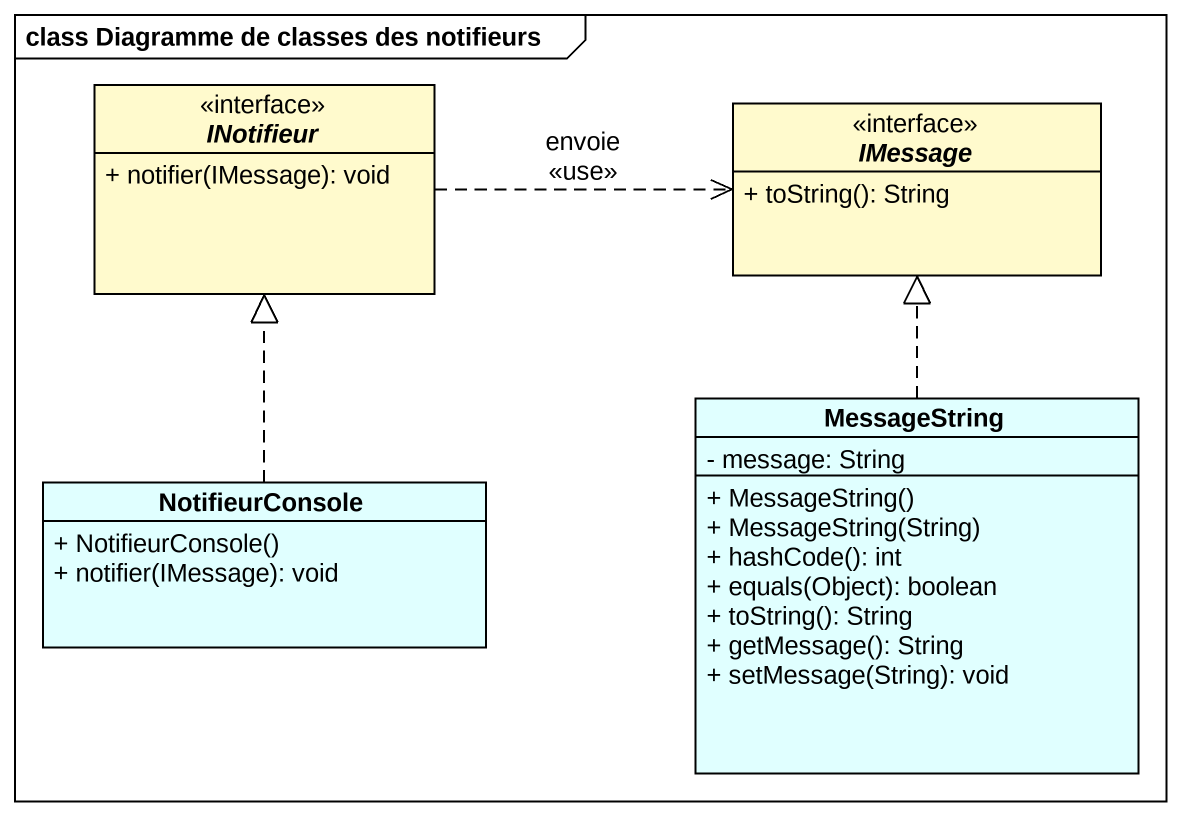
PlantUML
@startuml
mainframe class Diagramme de classes des notifieurs
hide circle
hide empty members
skinparam classAttributeIconSize 0
interface INotifieur #FFFACD {
  + notifier(IMessage): void
}
interface IMessage #FFFACD {
  + toString(): String
}
class NotifieurConsole #E0FFFF {
  + NotifieurConsole()
  + notifier(IMessage): void
}
class MessageString #E0FFFF {
  - message: String
  + MessageString()
  + MessageString(String)
  + hashCode(): int
  + equals(Object): boolean
  + toString(): String
  + getMessage(): String
  + setMessage(String): void
}
INotifieur .right.> IMessage : envoie\n<<use>>
NotifieurConsole .up.|> INotifieur
MessageString .up.|> IMessage
@enduml
